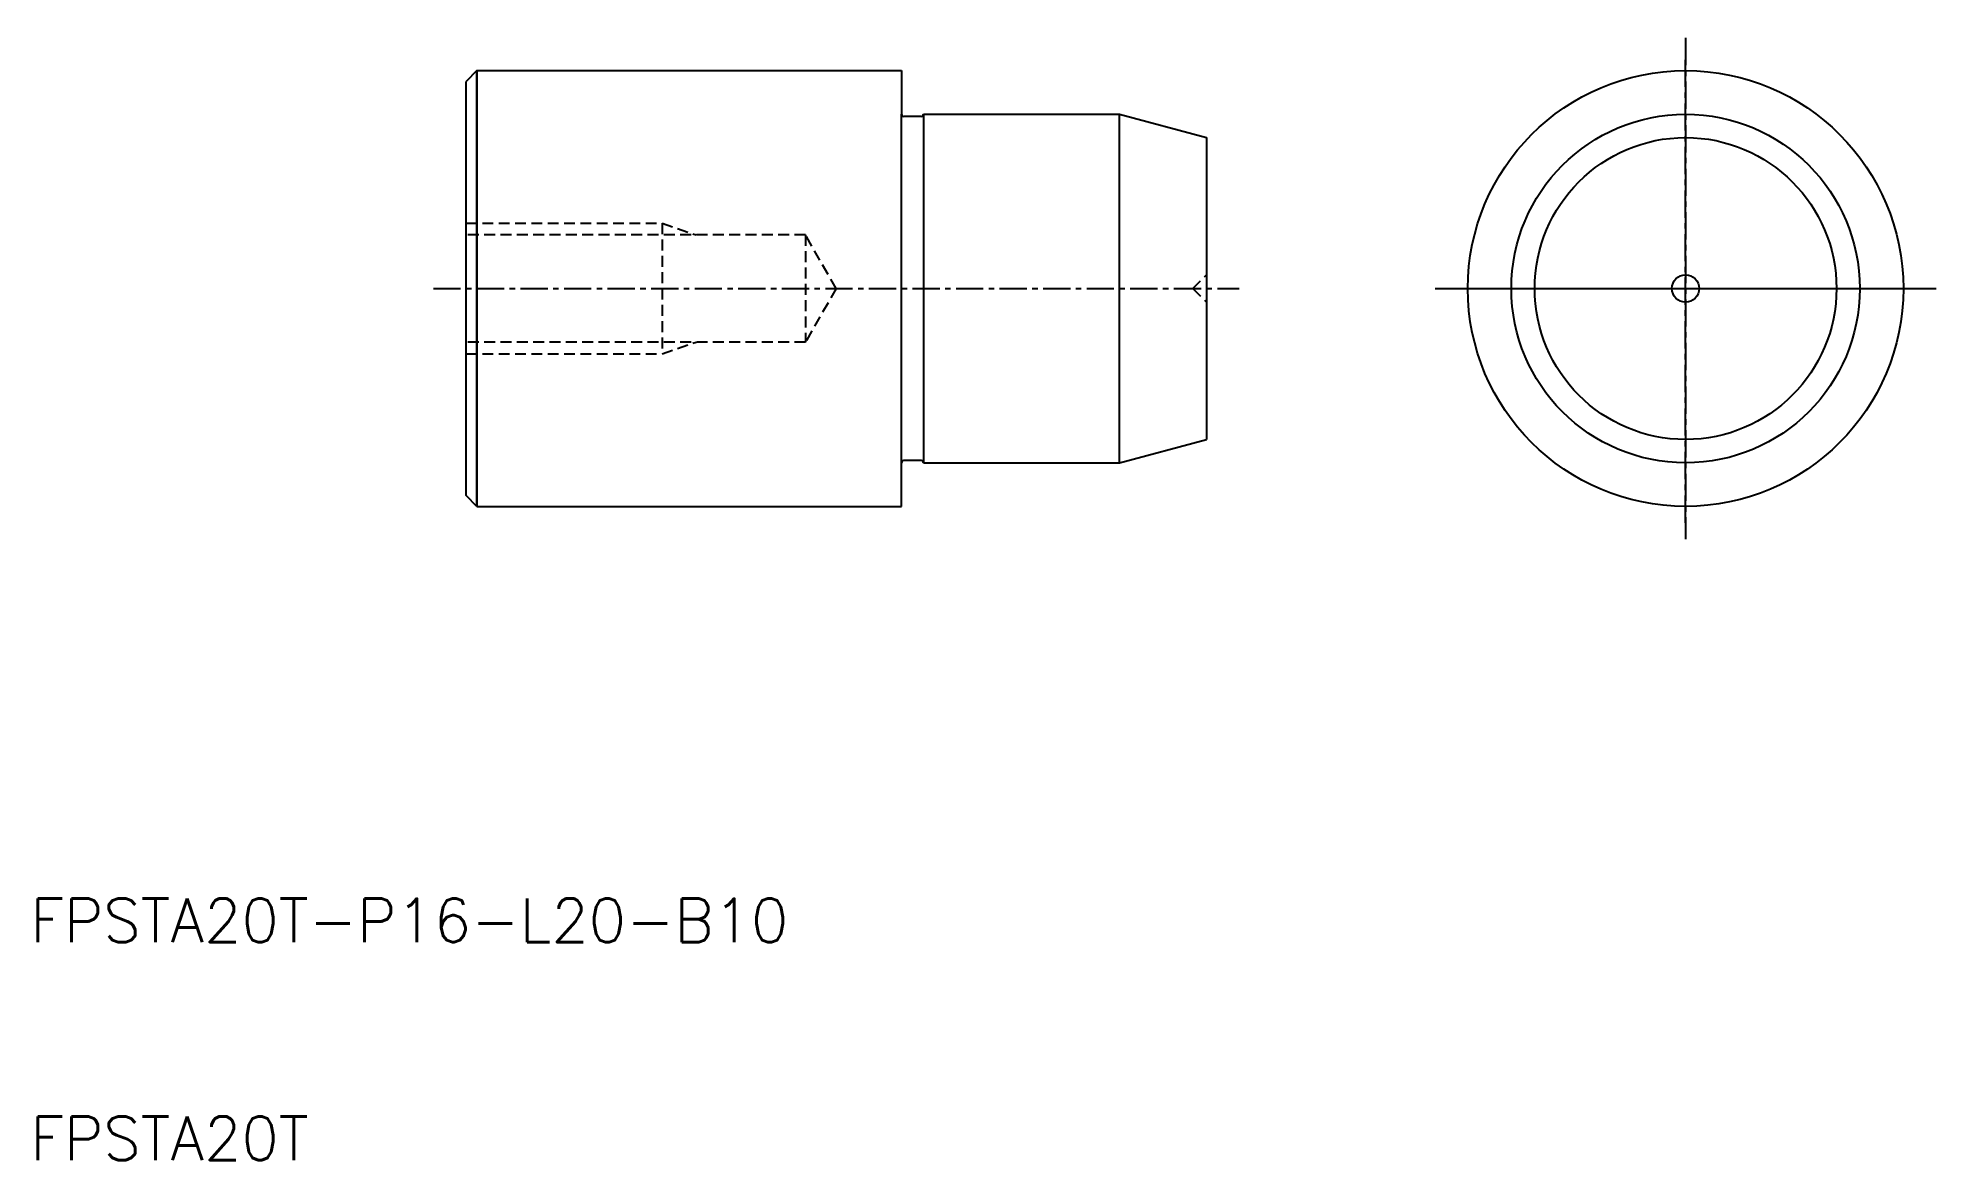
# Model space of a CAD drawing. Extents: x 10.3 to 97.5, y 10 to 61.5.
import ezdxf

# ---------------------------------------------------------------- set-up
doc = ezdxf.new("R2010")
doc.units = 0
doc.linetypes.add('CENTER', pattern=[2, 1.25, -0.25, 0.25, -0.25])
doc.linetypes.add('DASHED', pattern=[0.75, 0.5, -0.25])
doc.layers.get('0').update_dxf_attribs({"linetype": 'CONTINUOUS'})
doc.layers.add('CENTER', color=1, linetype='CENTER')
doc.styles.get("Standard").update_dxf_attribs({"font": 'txt.shx', "bigfont": 'extfont.shx'})

msp = doc.modelspace()

# ---------------------------------------------------------------- linework, layer by layer
at = {"color": 7, "linetype": 'CONTINUOUS'}
for p, q in [((30.5, 60), (30, 59.5)), ((30, 40.5), (30, 59.5)), ((30.5, 60), (30.5, 40)), ((30.5, 40), (30.5, 60)), ((30.5, 60), (50, 60)), ((50, 60), (50, 58)), ((50, 42), (50, 58)), ((50.9, 57.9), (50.1, 57.9)), ((51, 58), (51, 42)), ((51, 58), (60, 58)), ((60, 42), (60, 58)), ((60, 58), (64, 56.928)), ((64, 56.928), (64, 43.072)), ((60, 42), (64, 43.072)), ((50, 40), (50, 42)), ((50.9, 42.1), (50.1, 42.1)), ((51, 42), (60, 42)), ((30.5, 40), (30, 40.5)), ((30.5, 40), (50, 40))]:
    msp.add_line(p, q, dxfattribs=at)
at = {"color": 3, "linetype": 'DASHED'}
for p, q in [((30, 53), (39, 53)), ((45.581, 52.459), (30, 52.459)), ((39, 53), (39, 47)), ((39, 53), (40.563, 52.459)), ((47, 50), (45.581, 52.459)), ((45.581, 52.459), (45.581, 47.541)), ((63.375, 50), (64, 50.625)), ((47, 50), (45.581, 47.541)), ((63.375, 50), (64, 49.375)), ((45.581, 47.541), (30, 47.541)), ((39, 47), (40.563, 47.541)), ((30, 47), (39, 47))]:
    msp.add_line(p, q, dxfattribs=at)
at = {"color": 7, "linetype": 'CONTINUOUS'}
for radius in [10, 10, 8, 6.928, 0.625]:
    msp.add_circle((86, 50), radius, dxfattribs=at)
for centre, start, end in [((50.1, 58), 180, 270), ((50.9, 58), 270, 0), ((50.1, 42), 90, 180), ((50.9, 42), 0, 90)]:
    msp.add_arc(centre, 0.1, start, end, dxfattribs=at)
at = {"layer": 'CENTER', "color": 1, "linetype": 'CENTER'}
for p, q in [((86, 61.5), (86, 38.5)), ((86, 39.25), (86, 60.75)), ((28.5, 50), (65.5, 50)), ((74.5, 50), (97.5, 50)), ((75.25, 50), (96.75, 50))]:
    msp.add_line(p, q, dxfattribs=at)

# ---------------------------------------------------------------- texts
at = {"color": 7, "linetype": 'CONTINUOUS'}
for s, p in [('FPSTA20T-P16-L20-B10', (10, 20)), ('FPSTA20T', (10, 10))]:
    msp.add_text(s, height=2, dxfattribs=at).set_placement(p)

doc.saveas('drawing.dxf')
